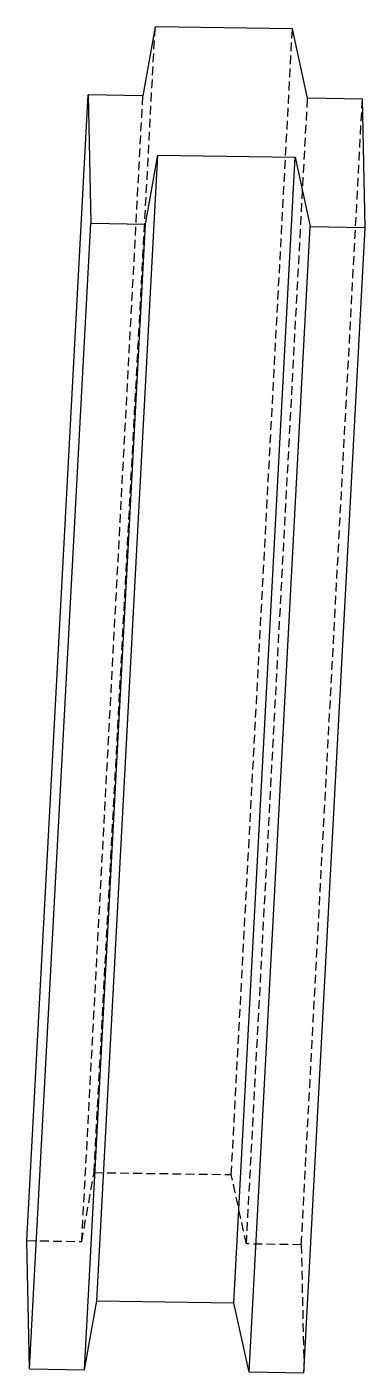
# Model space of a CAD drawing. Header units: millimetres. Extents: x -2 to 244, y -3 to 977.
import ezdxf

# ---------------------------------------------------------------- set-up
doc = ezdxf.new("R2010")
doc.units = ezdxf.units.MM
doc.linetypes.add('HIDDEN', pattern=[9.525, 6.35, -3.175])
doc.layers.get('0').update_dxf_attribs({"color": 253, "lineweight": 70, "true_color": 0x8faf8f})
doc.layers.add('Hidden', color=98, linetype='Continuous', lineweight=70, true_color=0x054805)

msp = doc.modelspace()

# ---------------------------------------------------------------- linework, layer by layer
at = {"color": 98, "lineweight": -3, "true_color": 0x054805}
for p, q in [((91.45, 977.13), (82.5, 926.97)), ((191.37, 975.63), (91.45, 977.13)), ((202.41, 925.17), (191.37, 975.63)), ((-1.95, 93.44), (42.54, 927.57)), ((42.54, 927.57), (44.49, 834.13)), ((82.5, 926.97), (42.54, 927.57)), ((242.38, 924.57), (202.41, 925.17)), ((244.33, 831.13), (242.38, 924.57)), ((48.91, 49.56), (93.4, 883.69)), ((84.45, 833.53), (93.4, 883.69)), ((93.4, 883.69), (193.32, 882.19)), ((148.83, 48.06), (193.32, 882.19)), ((193.32, 882.19), (204.36, 831.73)), ((0, 0), (44.49, 834.13)), ((39.97, -0.6), (84.45, 833.53)), ((44.49, 834.13), (84.45, 833.53)), ((159.87, -2.4), (204.36, 831.73)), ((199.84, -3), (244.33, 831.13)), ((204.36, 831.73), (244.33, 831.13)), ((0, 0), (-1.95, 93.44)), ((39.97, -0.6), (48.91, 49.56)), ((48.91, 49.56), (148.83, 48.06)), ((159.87, -2.4), (148.83, 48.06)), ((0, 0), (39.97, -0.6)), ((199.84, -3), (159.87, -2.4))]:
    msp.add_line(p, q, dxfattribs=at)
at = {"layer": 'Hidden', "linetype": 'HIDDEN', "lineweight": -3}
for p, q in [((46.96, 143), (91.45, 977.13)), ((146.88, 141.5), (191.37, 975.63)), ((38.02, 92.84), (82.5, 926.97)), ((157.92, 91.04), (202.41, 925.17)), ((197.89, 90.44), (242.38, 924.57)), ((38.02, 92.84), (46.96, 143)), ((46.96, 143), (146.88, 141.5)), ((157.92, 91.04), (146.88, 141.5)), ((-1.95, 93.44), (38.02, 92.84)), ((197.89, 90.44), (157.92, 91.04)), ((197.89, 90.44), (199.84, -3))]:
    msp.add_line(p, q, dxfattribs=at)

doc.saveas('drawing.dxf')
